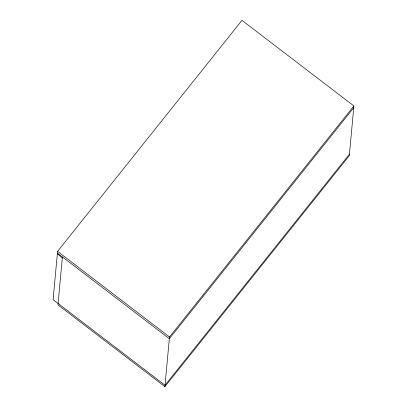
<?xml version="1.0" encoding="UTF-8"?>
<svg xmlns="http://www.w3.org/2000/svg" width="407" height="407" viewBox="0 0 407 407"><rect width="100%" height="100%" fill="white"/><g stroke="black" fill="none" stroke-linecap="round" stroke-linejoin="round"><path stroke-width="0.61" d="M62.413 256.944L57.967 304.874L164.896 386.65L349.298 155.642L353.907 105.952L241.972 20.35L57.575 251.358L57.412 253.113L169.343 338.721L353.744 107.707M164.896 386.65L169.505 336.96L353.907 105.952M349.425 154.238L165.028 385.246L53.093 299.644L57.362 253.642L62.317 257.997M57.575 251.358L169.505 336.96"/></g></svg>
